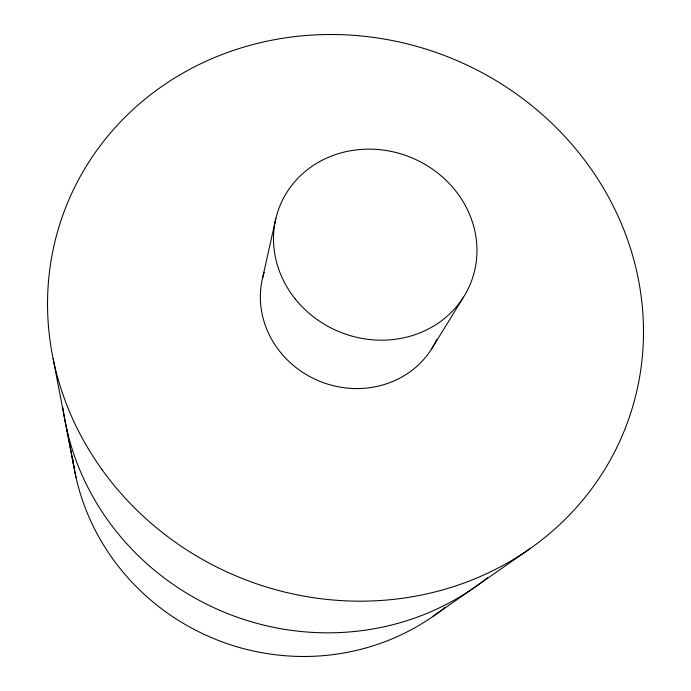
<?xml version="1.0" encoding="UTF-8"?>
<svg xmlns="http://www.w3.org/2000/svg" width="691" height="691" viewBox="0 0 691 691"><rect width="100%" height="100%" fill="white"/><g stroke="black" fill="none" stroke-linecap="round" stroke-linejoin="round"><path stroke-width="1.04" d="M262.494 278.361L275.813 218.701M431.4 349.266L463.35 297.38M432.791 616.545L473.983 587.782M475.192 586.944L530.135 548.576M66.725 428.99L76.019 477.498M53.129 358.776L73.868 466.675M487.552 577.659A259.531 246.402 22.1 0 1 227.071 613.366A259.531 246.402 22.1 0 1 62.898 407.828M444.883 607.527A228.237 219.721 22.1 0 1 215.411 639.253A228.237 219.721 22.1 0 1 72.408 456.984M436.807 339.316A92.732 86.245 22.1 0 1 321.237 381.873A92.732 86.245 22.1 0 1 264.135 272.409M102.225 469.906A300.784 280.356 22.1 0 0 616.156 448.856A300.784 280.356 22.1 0 0 318.154 34.766A300.784 280.356 22.1 0 0 102.225 469.906M295.299 299.022A102.916 94.244 22.1 0 0 469.699 285.478A102.916 94.244 22.1 0 0 360.693 149.455A102.916 94.244 22.1 0 0 295.299 299.022"/></g></svg>
